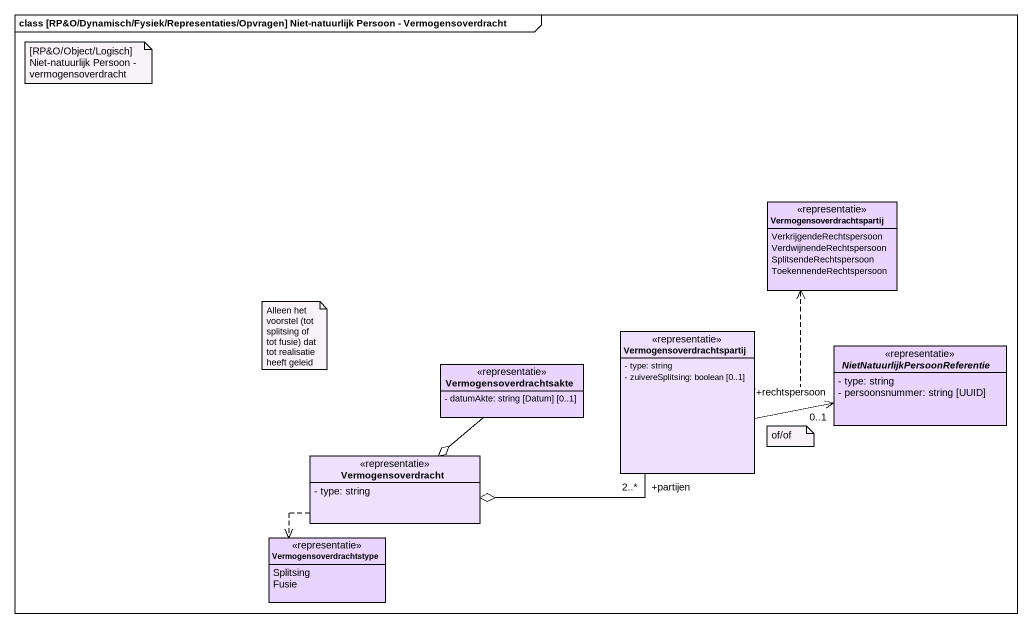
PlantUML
@startuml
mainframe class [RP&O/Dynamisch/Fysiek/Representaties/Opvragen] Niet-natuurlijk Persoon - Vermogensoverdracht
hide circle
hide empty members
skinparam classAttributeIconSize 0
enum Vermogensoverdrachtspartij <<representatie>> #E9D4FE {
  VerkrijgendeRechtspersoon
  VerdwijnendeRechtspersoon
  SplitsendeRechtspersoon
  ToekennendeRechtspersoon
}
class "Vermogensoverdrachtspartij" as Vermogensoverdrachtspartij_2 <<representatie>> #EDE1FD {
  - type: string
  - zuivereSplitsing: boolean [0..1]
}
class Vermogensoverdrachtsakte <<representatie>> #E9D4FE {
  - datumAkte: string [Datum] [0..1]
}
abstract class "NietNatuurlijkPersoonReferentie" as NietNatuurlijkPersoonReferen <<representatie>> #E9D4FE {
  - type: string
  - persoonsnummer: string [UUID]
}
class Vermogensoverdracht <<representatie>> #EDE1FD {
  - type: string
}
enum Vermogensoverdrachtstype <<representatie>> #E9D4FE {
  Splitsing
  Fusie
}
Vermogensoverdrachtspartij_2 .up.> Vermogensoverdrachtspartij
Vermogensoverdrachtspartij_2 -right-> "+rechtspersoon\n0..1" NietNatuurlijkPersoonReferen
Vermogensoverdrachtspartij_2 "+partijen\n2..*" -left-o Vermogensoverdracht
Vermogensoverdrachtsakte --o Vermogensoverdracht
Vermogensoverdracht ..> Vermogensoverdrachtstype
note as N1
  [RP&O/Object/Logisch] Niet-natuurlijk Persoon - vermogensoverdracht
end note
note as N2
  Alleen het voorstel (tot splitsing of tot fusie) dat tot realisatie heeft geleid
end note
note as N3
  of/of
end note
@enduml
